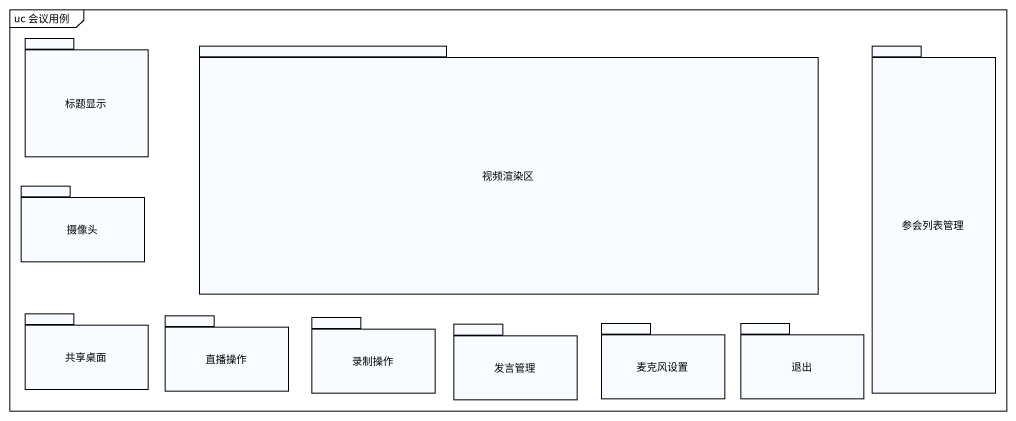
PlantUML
@startuml
mainframe uc 会议用例
package 标题显示 {
}
package 视频渲染区 {
}
package 参会列表管理 {
}
package 摄像头 {
}
package 共享桌面 {
}
package 直播操作 {
}
package 录制操作 {
}
package 发言管理 {
}
package 麦克风设置 {
}
package 退出 {
}
@enduml
